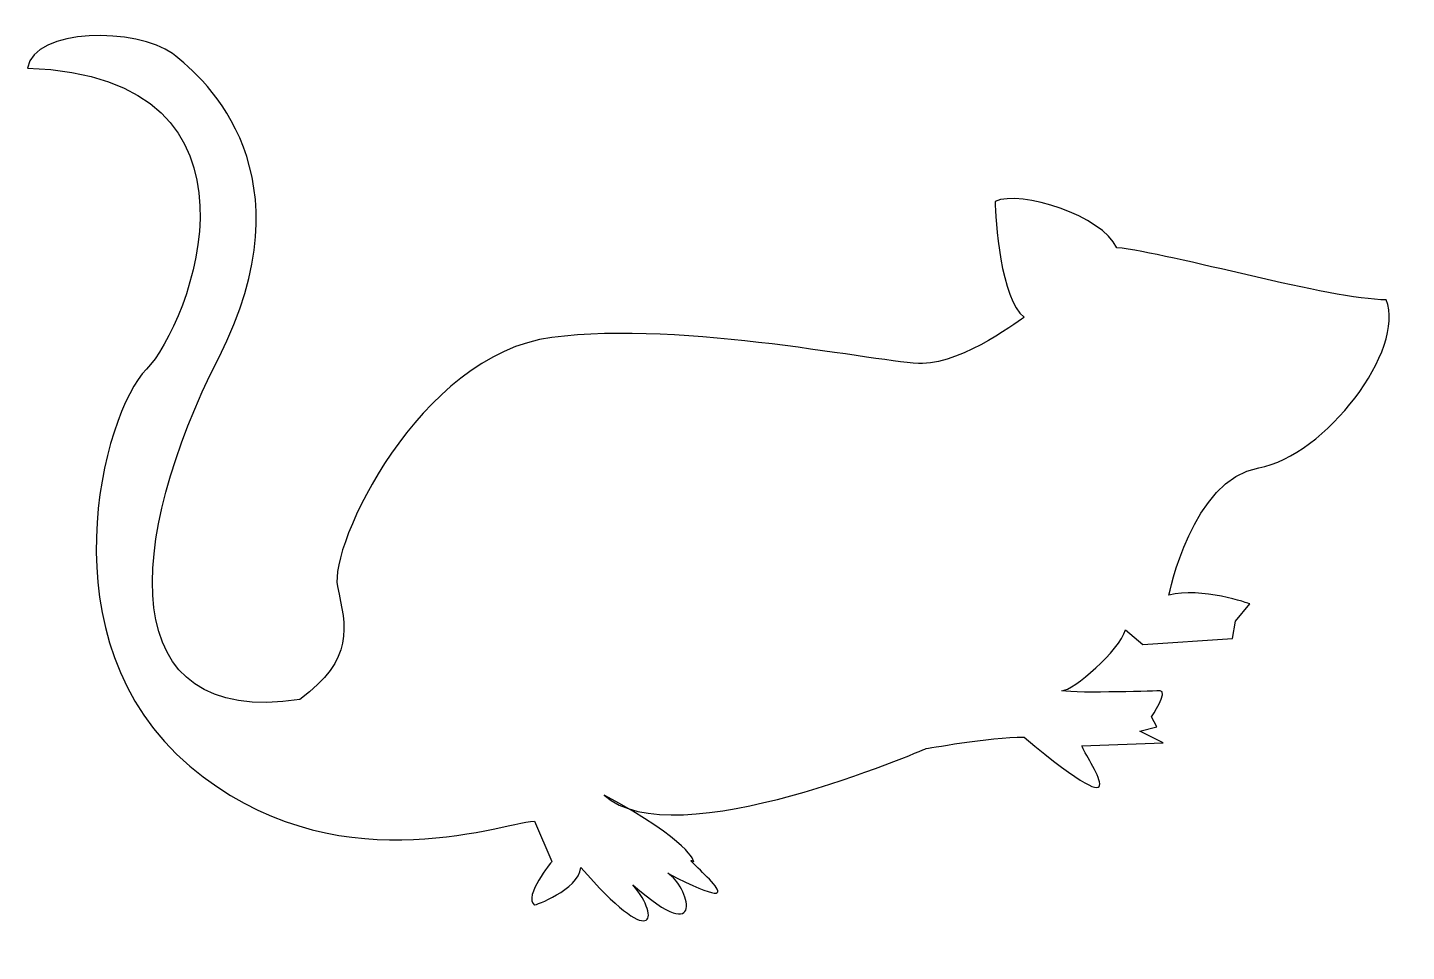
# Model space of a CAD drawing. Header units: centimetres. Extents: x -9.8 to 10.1, y -6.8 to 6.5.
import ezdxf

# ---------------------------------------------------------------- set-up
doc = ezdxf.new("R2010")
doc.units = ezdxf.units.CM
doc.header["$MEASUREMENT"] = 0
doc.layers.add('Camada 1', color=7, linetype='Continuous')

msp = doc.modelspace()

# ---------------------------------------------------------------- linework, layer by layer
at = {"layer": 'Camada 1'}
msp.add_open_spline([(-9.8486, 5.93318), (-9.76483, 6.51976), (-8.25642, 6.51976), (-7.7536, 6.14267), (-7.7536, 6.14267), (-7.25079, 5.76559), (-5.74237, 4.38285), (-7.0832, 1.7431), (-7.0832, 1.7431), (-8.42403, -0.89657), (-8.63345, -3.62014), (-5.90996, -3.20112), (-5.90996, -3.20112), (-5.11388, -2.61462), (-5.23961, -2.15369), (-5.36529, -1.56703), (-5.36529, -1.56703), (-5.49097, -0.9804), (-4.19205, 1.78503), (-2.26464, 2.03644), (-2.26464, 2.03644), (-0.33723, 2.28785), (2.51209, 1.65936), (3.09862, 1.65936), (3.09862, 1.65936), (3.68525, 1.65936), (4.56518, 2.32971), (4.56518, 2.32971), (4.56518, 2.32971), (4.23001, 2.58112), (4.14619, 3.75436), (4.14619, 4.00577), (4.14619, 4.00577), (4.52327, 4.17336), (5.69646, 3.79627), (5.90601, 3.33537), (5.90601, 3.33537), (6.70211, 3.25155), (9.00666, 2.58112), (9.80274, 2.58112), (9.80274, 2.58112), (10.09614, 1.86886), (8.92282, 0.31846), (7.95923, 0.1509), (7.95923, 0.1509), (6.99533, -0.01669), (6.66031, -1.69277), (6.66031, -1.69277), (6.66031, -1.69277), (7.12108, -1.56701), (7.83334, -1.81837), (7.83334, -1.81837), (7.83334, -1.81837), (7.83334, -1.81837), (7.62392, -2.06986), (7.62392, -2.06986), (7.62392, -2.06986), (7.62392, -2.06986), (7.58198, -2.32121), (7.58198, -2.32121), (7.58198, -2.32121), (7.58198, -2.32121), (6.28306, -2.40503), (6.28306, -2.40503), (6.28306, -2.40503), (6.28306, -2.40503), (6.03173, -2.19545), (6.03173, -2.19545), (6.03173, -2.19545), (5.94788, -2.48885), (5.27756, -3.07551), (5.1099, -3.07551), (5.1099, -3.07551), (5.36125, -3.11729), (6.53442, -3.07551), (6.53442, -3.07551), (6.53442, -3.07551), (6.66031, -3.07551), (6.40882, -3.45259), (6.40882, -3.45259), (6.40882, -3.45259), (6.40882, -3.45259), (6.48587, -3.59674), (6.48587, -3.59674), (6.48587, -3.59674), (6.48587, -3.59674), (6.24116, -3.66204), (6.24116, -3.66204), (6.24116, -3.66204), (6.24116, -3.66204), (6.57649, -3.82968), (6.57649, -3.82968), (6.57649, -3.82968), (6.57649, -3.82968), (5.40317, -3.87146), (5.40317, -3.87146), (5.40317, -3.87146), (5.44508, -4.03913), (6.325, -5.21245), (4.56516, -3.74586), (4.56516, -3.74586), (4.06235, -3.74586), (3.14064, -3.91353), (3.14064, -3.91353), (3.14064, -3.91353), (3.14064, -3.91353), (-0.50474, -5.50571), (-1.51042, -4.58388), (-1.51042, -4.58388), (-0.25341, -5.25423), (-0.2115, -5.54762), (-0.2115, -5.54762), (-0.2115, -5.54762), (-0.50482, -5.37995), (0.96166, -6.51136), (-0.58858, -5.71513), (-0.58858, -5.71513), (-0.29534, -5.8828), (-0.002, -6.84638), (-1.09139, -5.8828), (-1.09139, -5.8828), (-0.6724, -6.38561), (-0.79815, -6.84639), (-1.84564, -5.63131), (-1.84564, -5.63131), (-1.88755, -5.96662), (-2.51604, -6.17603), (-2.51604, -6.17603), (-2.51604, -6.17603), (-2.68363, -6.05043), (-2.26463, -5.54762), (-2.26463, -5.54762), (-2.26463, -5.54762), (-2.26463, -5.54762), (-2.51604, -4.96096), (-2.51604, -4.96096), (-2.51604, -4.96096), (-3.06071, -5.00287), (-5.43167, -5.91071), (-7.50219, -4.16486), (-7.50219, -4.16486), (-9.6391, -2.36313), (-8.75918, 0.94702), (-8.13069, 1.57551), (-8.13069, 1.57551), (-7.50219, 2.20401), (-6.11946, 5.80742), (-9.8486, 5.93318)], degree=3, knots=[0, 0, 0, 0, 0.02631579, 0.02631579, 0.02631579, 0.02631579, 0.05263158, 0.05263158, 0.05263158, 0.05263158, 0.07894737, 0.07894737, 0.07894737, 0.07894737, 0.10526316, 0.10526316, 0.10526316, 0.10526316, 0.13157895, 0.13157895, 0.13157895, 0.13157895, 0.15789474, 0.15789474, 0.15789474, 0.15789474, 0.18421053, 0.18421053, 0.18421053, 0.18421053, 0.21052632, 0.21052632, 0.21052632, 0.21052632, 0.23684211, 0.23684211, 0.23684211, 0.23684211, 0.26315789, 0.26315789, 0.26315789, 0.26315789, 0.28947368, 0.28947368, 0.28947368, 0.28947368, 0.31578947, 0.31578947, 0.31578947, 0.31578947, 0.34210526, 0.34210526, 0.34210526, 0.34210526, 0.36842105, 0.36842105, 0.36842105, 0.36842105, 0.39473684, 0.39473684, 0.39473684, 0.39473684, 0.42105263, 0.42105263, 0.42105263, 0.42105263, 0.44736842, 0.44736842, 0.44736842, 0.44736842, 0.47368421, 0.47368421, 0.47368421, 0.47368421, 0.5, 0.5, 0.5, 0.5, 0.52631579, 0.52631579, 0.52631579, 0.52631579, 0.55263158, 0.55263158, 0.55263158, 0.55263158, 0.57894737, 0.57894737, 0.57894737, 0.57894737, 0.60526316, 0.60526316, 0.60526316, 0.60526316, 0.63157895, 0.63157895, 0.63157895, 0.63157895, 0.65789474, 0.65789474, 0.65789474, 0.65789474, 0.68421053, 0.68421053, 0.68421053, 0.68421053, 0.71052632, 0.71052632, 0.71052632, 0.71052632, 0.73684211, 0.73684211, 0.73684211, 0.73684211, 0.76315789, 0.76315789, 0.76315789, 0.76315789, 0.78947368, 0.78947368, 0.78947368, 0.78947368, 0.81578947, 0.81578947, 0.81578947, 0.81578947, 0.84210526, 0.84210526, 0.84210526, 0.84210526, 0.86842105, 0.86842105, 0.86842105, 0.86842105, 0.89473684, 0.89473684, 0.89473684, 0.89473684, 0.92105263, 0.92105263, 0.92105263, 0.92105263, 0.94736842, 0.94736842, 0.94736842, 0.94736842, 1, 1, 1, 1], dxfattribs=at)

doc.saveas('drawing.dxf')
